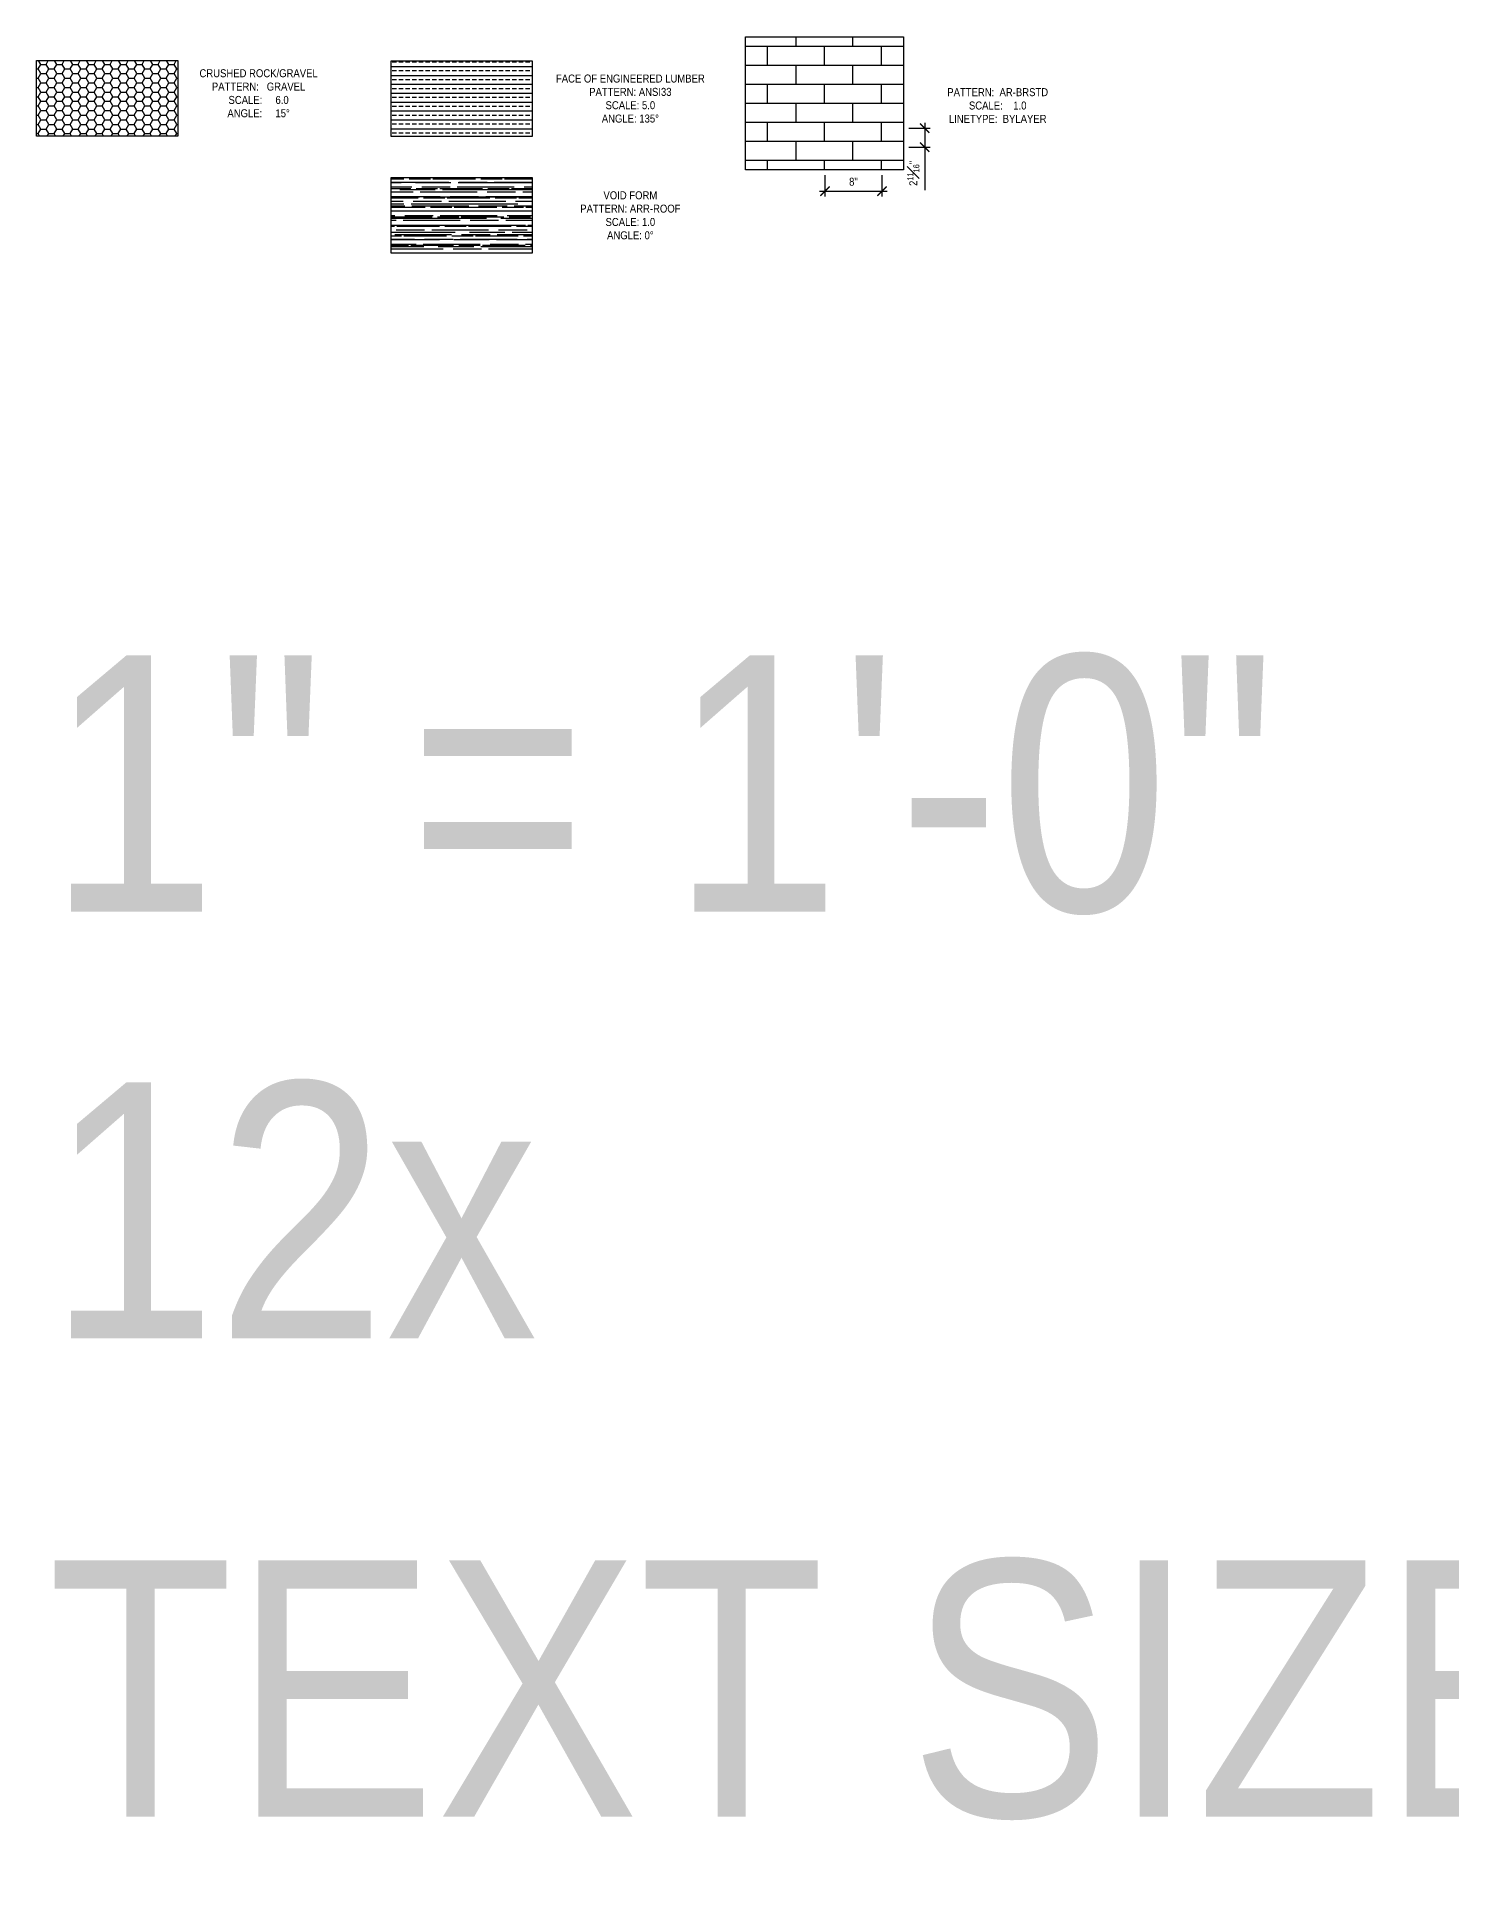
# Model space of a CAD drawing. Header units: inches. Extents: x -16404 to 14624, y -1591 to 16152.
# Drawn here: x 1329.3 to 1528.3, y -559.1 to -301.3 of the extents above; entities that cross this region are included whole.
import ezdxf

# ---------------------------------------------------------------- set-up
doc = ezdxf.new("R2010")
doc.units = ezdxf.units.IN
doc.header["$LTSCALE"] = 24
doc.header["$MEASUREMENT"] = 0
doc.layers.get('0').update_dxf_attribs({"linetype": 'CONTINUOUS'})
doc.layers.get('DefPoints').update_dxf_attribs({"color": 251, "linetype": 'CONTINUOUS'})
doc.layers.add('S-ANNO-DIMS', color=2, linetype='CONTINUOUS')
doc.layers.add('S-ANNO-NOTE', color=4, linetype='CONTINUOUS')
doc.layers.add('S-ANNO-NONPLOT', color=253, linetype='CONTINUOUS', plot=False)
doc.layers.add('S-HATCH-SOIL', color=7, linetype='CONTINUOUS', true_color=0x8f8f8f, transparency=0.8)
doc.layers.add('S-HATCH1', color=1, linetype='CONTINUOUS', transparency=0.5)
doc.styles.add('Arial', font='arial.ttf', dxfattribs={"width": 0.85})
doc.dimstyles.new('DIM-12_Se', dxfattribs={"dimscale": 12, "dimtxt": 0.09375, "dimasz": 0.109375, "dimexe": 0.0625, "dimexo": 0.0625, "dimgap": 0.0625, "dimtad": 1, "dimdec": 4, "dimzin": 11, "dimdsep": 46, "dimlunit": 4, "dimtxsty": 'Arial', "dimblk": 'ARCHTICK', "dimcen": 0.125, "dimdle": 0.0625, "dimclrd": 256, "dimclre": 256, "dimclrt": 4, "dimadec": 0, "dimazin": 0, "dimtfac": 0.75, "dimtdec": 4, "dimtmove": 0, "dimatfit": 3, "dimfxl": 1, "dimfrac": 1, "dimtolj": 1, "dimtzin": 0, "dimarcsym": 0})

# ---------------------------------------------------------------- blocks, each defined once
blk = doc.blocks.new('_ARCHTICK')
at = {"color": 0, "linetype": 'ByBlock', "const_width": 0.15}
blk.add_lwpolyline([(-0.5, -0.5), (0.5, 0.5)], dxfattribs=at)
blk = doc.blocks.new('*D677')
at = {"layer": 'DefPoints', "color": 0, "transparency": 16777216}
for p in [(1440.18, -320.03), (1448.18, -320.03), (1448.18, -323.03)]:
    blk.add_point(p, dxfattribs=at)
at = {"layer": 'S-ANNO-DIMS', "lineweight": -2, "transparency": 16777216}
for p, q in [((1440.18, -320.78), (1440.18, -323.78)), ((1448.18, -320.78), (1448.18, -323.78)), ((1439.43, -323.03), (1448.93, -323.03))]:
    blk.add_line(p, q, dxfattribs=at)
at = {"layer": 'S-ANNO-DIMS', "lineweight": -2, "transparency": 16777216, "xscale": 1.3125, "yscale": 1.3125, "zscale": 1.3125, "rotation": 180}
blk.add_blockref('_ARCHTICK', (1440.18, -323.03), dxfattribs=at)
at = {"layer": 'S-ANNO-DIMS', "lineweight": -2, "transparency": 16777216, "xscale": 1.3125, "yscale": 1.3125, "zscale": 1.3125}
blk.add_blockref('_ARCHTICK', (1448.18, -323.03), dxfattribs=at)
at = {"layer": 'S-ANNO-DIMS', "color": 4, "transparency": 16777216, "insert": (1444.18, -321.71), "char_height": 1.125, "attachment_point": 5, "style": 'Arial'}
blk.add_mtext('\\A1;8"', dxfattribs=at)
blk = doc.blocks.new('*D678')
at = {"layer": 'DefPoints', "color": 0, "transparency": 16777216}
for p in [(1451.2, -314.18), (1451.2, -316.85), (1454.2, -316.85)]:
    blk.add_point(p, dxfattribs=at)
at = {"layer": 'S-ANNO-DIMS', "lineweight": -2, "transparency": 16777216}
for p, q in [((1451.95, -314.18), (1454.95, -314.18)), ((1454.2, -313.43), (1454.2, -316.85)), ((1451.95, -316.85), (1454.95, -316.85)), ((1454.2, -316.85), (1454.2, -322.89))]:
    blk.add_line(p, q, dxfattribs=at)
at = {"layer": 'S-ANNO-DIMS', "lineweight": -2, "transparency": 16777216, "xscale": 1.3125, "yscale": 1.3125, "zscale": 1.3125}
for p, rotation in [((1454.2, -314.18), 90), ((1454.2, -316.85), 270)]:
    blk.add_blockref('_ARCHTICK', p, dxfattribs=dict(at, rotation=rotation))
at = {"layer": 'S-ANNO-DIMS', "color": 4, "transparency": 16777216, "insert": (1452.6, -320.53), "char_height": 1.125, "attachment_point": 5, "rotation": 90, "style": 'Arial'}
blk.add_mtext('\\A1;2{\\H0.75x;\\S11#16;}"', dxfattribs=at)

msp = doc.modelspace()

# ---------------------------------------------------------------- hatches: boundary and pattern name
at = {"layer": 'S-HATCH-SOIL'}
h = msp.add_hatch(dxfattribs=at)
h.set_pattern_fill('HONEY', color=256, scale=6, style=0)
h.set_pattern_definition([(0, (-2279.1014, -1821.1777), (1.125, 0.64951905), [0.75, -1.5]), (120, (-2279.1014, -1821.1777), (-1.125, 0.64951905), [0.75, -1.5]), (60, (-2279.1014, -1821.1777), (2e-16, 1.29903811), [-1.5, 0.75])])
h.paths.add_polyline_path([(1329.33017, -304.67823), (1349.16907, -304.67823), (1349.16907, -315.30986), (1329.33017, -315.30986)])
at = {"layer": 'S-HATCH1', "ltscale": 0.75}
h = msp.add_hatch(dxfattribs=at)
h.set_pattern_fill('AR-BRSTD', color=256, style=0)
h.set_pattern_definition([(0, (1440.1045, -310.671), (0, 2.667), []), (90, (1440.1045, -310.671), (-4, 2.667), [2.667, -2.667])])
h.paths.add_polyline_path([(1429.00797, -301.31103), (1451.201, -301.31103), (1451.201, -320.03089), (1429.00797, -320.03089)])
at = {"layer": 'S-HATCH1'}
h = msp.add_hatch(dxfattribs=at)
h.set_pattern_fill('ANSI33', color=252, scale=5, angle=135, style=0)
h.set_pattern_definition([(180, (-2191.3281, -1870.502), (-2e-16, -1.25), []), (180, (-2191.9531, -1869.877), (-2e-16, -1.25), [0.625, -0.3125])])
h.paths.add_polyline_path([(1379.16907, -304.69993), (1399.00797, -304.69993), (1399.00797, -315.33156), (1379.16907, -315.33156)])
h = msp.add_hatch(dxfattribs=at)
h.set_pattern_fill('AR-RROOF', color=256, style=0)
h.set_pattern_definition([(0, (-354.0227, -3779.8112), (2.2, 1), [15, -2, 5, -1]), (0, (-352.6927, -3779.3112), (-1, 1.33), [3, -0.33, 6, -0.75]), (0, (-353.52274, -3778.9612), (5.2, 0.67), [8, -1.4, 4, -1])])
h.paths.add_polyline_path([(1379.16907, -321.11241), (1399.00797, -321.11241), (1399.00797, -331.74405), (1379.16907, -331.74405)])

# ---------------------------------------------------------------- linework, layer by layer
at = {"layer": 'S-ANNO-NONPLOT', "linetype": 'ByBlock'}
for points in [[(1429.00797, -301.31103), (1451.201, -301.31103), (1451.201, -320.03089), (1429.00797, -320.03089)], [(1329.33017, -304.67823), (1349.16907, -304.67823), (1349.16907, -315.30986), (1329.33017, -315.30986)], [(1379.16907, -304.69993), (1399.00797, -304.69993), (1399.00797, -315.33156), (1379.16907, -315.33156)], [(1379.16907, -321.11241), (1399.00797, -321.11241), (1399.00797, -331.74405), (1379.16907, -331.74405)]]:
    msp.add_lwpolyline(points, close=True, dxfattribs=at)

# ---------------------------------------------------------------- texts
at = {"layer": 'S-ANNO-NOTE', "style": 'Arial'}
for s, insert, char_height, width, attachment_point in [('CRUSHED ROCK/GRAVEL\\PPATTERN:   GRAVEL \\PSCALE:     6.0\\PANGLE:     15%%D', (1360.53674, -309.27194), 1.125, 29.4226747, 5), ('FACE OF ENGINEERED LUMBER\\PPATTERN:^IANSI33 \\PSCALE:^I5.0\\PANGLE:^I135°', (1412.81329, -310.01574), 1.125, 29.4226747, 5), ('PATTERN:  AR-BRSTD\\PSCALE:    1.0\\PLINETYPE:  BYLAYER', (1464.46534, -310.9872), 1.125, 29.4226747, 5), ('VOID FORM\\PPATTERN:^IARR-ROOF \\PSCALE:^I1.0\\PANGLE:^I0°', (1412.81329, -326.42823), 1.125, 29.4226747, 5), ('\\A1;1" = 1\'-0"\\P12x\\PTEXT SIZE: 1{\\H0.7x;\\S1#8;\\H1.4286x;"}', (1330.88285, -388.29088), 36, 575.8064626, 1)]:
    msp.add_mtext(s, dxfattribs=dict(at, insert=insert, char_height=char_height, width=width, attachment_point=attachment_point))

# ---------------------------------------------------------------- dimensions: what is measured, and where the dimension line sits
at = {"layer": 'S-ANNO-DIMS'}
for base, p1, p2, angle, picture, middle in [((1454.201, -316.85161), (1451.201, -314.18461), (1451.201, -316.85161), 90, '*D678', (1452.5966, -320.52678)), ((1448.17827, -323.03089), (1440.17827, -320.03089), (1448.17827, -320.03089), 180, '*D677', (1444.17827, -321.70649))]:
    dim = msp.add_linear_dim(base=base, p1=p1, p2=p2, angle=angle, dimstyle='DIM-12_Se', dxfattribs=at)
    dim.commit()
    dim.dimension.update_dxf_attribs({"geometry": picture, "text_midpoint": middle})

doc.saveas('drawing.dxf')
